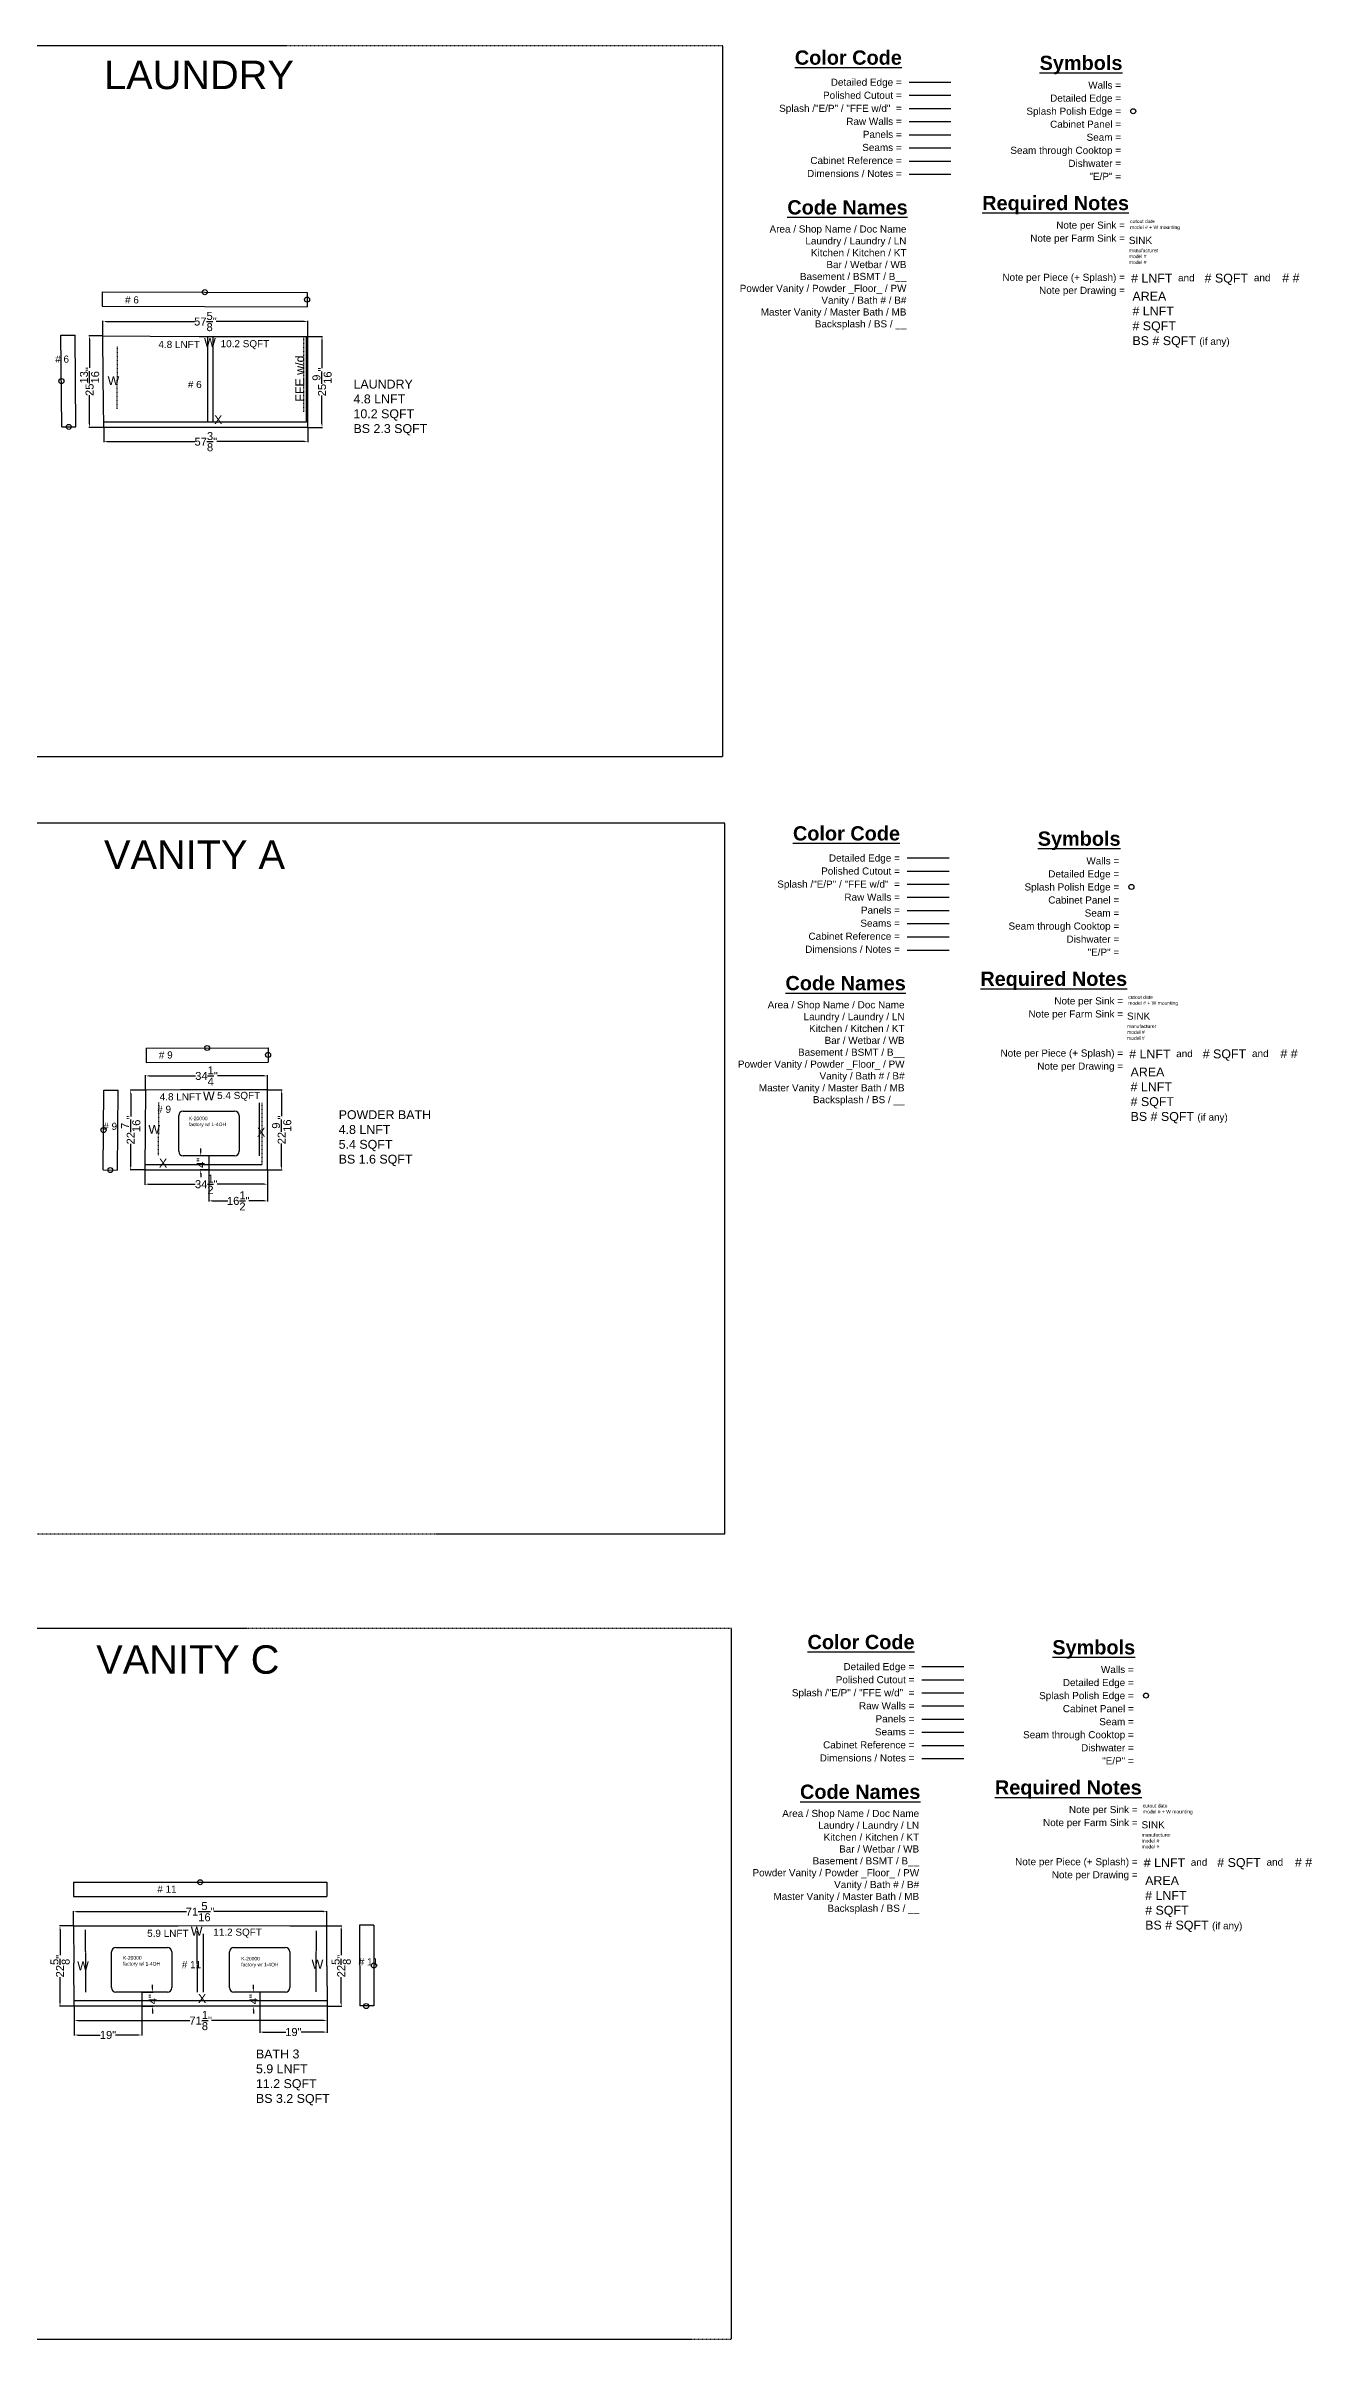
# Model space of a CAD drawing. Extents: x -347 to 953, y -714 to 758.
# Drawn here: x 4 to 361, y -714 to -69 of the extents above; entities that cross this region are included whole.
import ezdxf
from ezdxf.enums import TextEntityAlignment as Align

# ---------------------------------------------------------------- set-up
doc = ezdxf.new("R2010")
doc.units = 0
doc.header["$MEASUREMENT"] = 0
doc.linetypes.add('DASHED', pattern=[0.75, 0.5, -0.25])
doc.layers.get('0').update_dxf_attribs({"linetype": 'CONTINUOUS'})
doc.layers.get('Defpoints').update_dxf_attribs({"linetype": 'CONTINUOUS'})
for name, color, linetype in [('_CURVE', 7, 'CONTINUOUS'), ('BACK_SPLASH', 211, 'CONTINUOUS'), ('BLUE_BLUE', 5, 'CONTINUOUS'), ('GREEN_TEXT', 90, 'CONTINUOUS'), ('ORANGE_CABS', 30, 'DASHED'), ('ORCHID_FFE', 193, 'CONTINUOUS'), ('RED_WALL', 1, 'CONTINUOUS')]:
    doc.layers.add(name, color=color, linetype=linetype)
doc.layers.add('No Print', color=8, linetype='CONTINUOUS', plot=False)
doc.layers.add('Reference', color=7, linetype='CONTINUOUS', transparency=0.5)
doc.styles.add('Model Text', font='arial.ttf', dxfattribs={"height": 2})
doc.styles.get("Standard").update_dxf_attribs({"font": 'arial.ttf'})
doc.dimstyles.get("Standard").update_dxf_attribs({"dimtxt": 2.25, "dimasz": 1, "dimexe": 0.18, "dimexo": 0.0625, "dimgap": 0.09, "dimtad": 0, "dimdec": 4, "dimzin": 0, "dimdsep": 46, "dimlunit": 5, "dimtxsty": 'Standard', "dimcen": 1, "dimclrd": 3, "dimclre": 3, "dimadec": 0, "dimazin": 0, "dimtfac": 1, "dimtdec": 4, "dimtofl": 0, "dimtmove": 0, "dimatfit": 3, "dimfxl": 1, "dimtolj": 1, "dimtzin": 0, "dimarcsym": 0})

# ---------------------------------------------------------------- blocks, each defined once
blk = doc.blocks.new('*D136')
at = {"color": 3, "linetype": 'Continuous', "lineweight": -2, "transparency": 16777216}
for p, q in [((20.43, -150.36), (20.43, -146.25)), ((21.43, -146.43), (46.16, -146.43)), ((77.04, -146.43), (52.31, -146.43)), ((78.04, -150.55), (78.04, -146.25))]:
    blk.add_line(p, q, dxfattribs=at)
at = {"color": 3, "linetype": 'Continuous', "transparency": 16777216}
for points in [[(21.43, -146.26), (21.43, -146.59), (20.43, -146.43)], [(77.04, -146.26), (77.04, -146.59), (78.04, -146.43)]]:
    blk.add_solid(points, dxfattribs=at)
at = {"layer": 'Defpoints', "color": 0, "linetype": 'Continuous', "transparency": 16777216}
for p in [(78.04, -146.43), (20.43, -150.43), (78.04, -150.62)]:
    blk.add_point(p, dxfattribs=at)
at = {"color": 0, "linetype": 'Continuous', "transparency": 16777216, "insert": (49.24, -146.43), "char_height": 2.25, "attachment_point": 5}
blk.add_mtext('\\A1;57{\\H1x;\\S5/8;}"', dxfattribs=at)
blk = doc.blocks.new('*D137')
at = {"color": 3, "linetype": 'Continuous', "lineweight": -2, "transparency": 16777216}
for p, q in [((78.1, -150.62), (82.22, -150.62)), ((82.04, -151.62), (82.04, -159.56)), ((82.04, -175.21), (82.04, -167.27)), ((78.1, -176.21), (82.22, -176.21))]:
    blk.add_line(p, q, dxfattribs=at)
at = {"color": 3, "linetype": 'Continuous', "transparency": 16777216}
for points in [[(81.87, -151.62), (82.21, -151.62), (82.04, -150.62)], [(81.87, -175.21), (82.21, -175.21), (82.04, -176.21)]]:
    blk.add_solid(points, dxfattribs=at)
at = {"layer": 'Defpoints', "color": 0, "linetype": 'Continuous', "transparency": 16777216}
for p in [(78.04, -150.62), (78.04, -176.21), (82.04, -176.21)]:
    blk.add_point(p, dxfattribs=at)
at = {"color": 0, "linetype": 'Continuous', "transparency": 16777216, "insert": (82.04, -163.41), "char_height": 2.25, "attachment_point": 5, "rotation": 90}
blk.add_mtext('\\A1;25{\\H1x;\\S9/16;}"', dxfattribs=at)
blk = doc.blocks.new('*D138')
at = {"color": 3, "linetype": 'Continuous', "lineweight": -2, "transparency": 16777216}
for p, q in [((20.65, -176.27), (20.65, -180.39)), ((21.65, -180.21), (46.27, -180.21)), ((77.04, -180.21), (52.42, -180.21)), ((78.04, -176.27), (78.04, -180.39))]:
    blk.add_line(p, q, dxfattribs=at)
at = {"color": 3, "linetype": 'Continuous', "transparency": 16777216}
for points in [[(21.65, -180.04), (21.65, -180.38), (20.65, -180.21)], [(77.04, -180.04), (77.04, -180.38), (78.04, -180.21)]]:
    blk.add_solid(points, dxfattribs=at)
at = {"layer": 'Defpoints', "color": 0, "linetype": 'Continuous', "transparency": 16777216}
for p in [(20.65, -176.21), (20.65, -180.21), (78.04, -176.21)]:
    blk.add_point(p, dxfattribs=at)
at = {"color": 0, "linetype": 'Continuous', "transparency": 16777216, "insert": (49.35, -180.21), "char_height": 2.25, "attachment_point": 5}
blk.add_mtext('\\A1;57{\\H1x;\\S3/8;}"', dxfattribs=at)
blk = doc.blocks.new('*D139')
at = {"color": 3, "linetype": 'Continuous', "lineweight": -2, "transparency": 16777216}
for p, q in [((20.37, -150.43), (16.47, -150.43)), ((16.65, -151.43), (16.65, -159.46)), ((16.65, -175.21), (16.65, -167.18)), ((20.59, -176.21), (16.47, -176.21))]:
    blk.add_line(p, q, dxfattribs=at)
at = {"color": 3, "linetype": 'Continuous', "transparency": 16777216}
for points in [[(16.48, -151.43), (16.82, -151.43), (16.65, -150.43)], [(16.48, -175.21), (16.82, -175.21), (16.65, -176.21)]]:
    blk.add_solid(points, dxfattribs=at)
at = {"layer": 'Defpoints', "color": 0, "linetype": 'Continuous', "transparency": 16777216}
for p in [(16.65, -150.43), (20.43, -150.43), (20.65, -176.21)]:
    blk.add_point(p, dxfattribs=at)
at = {"color": 0, "linetype": 'Continuous', "transparency": 16777216, "insert": (16.65, -163.32), "char_height": 2.25, "attachment_point": 5, "rotation": 90}
blk.add_mtext('\\A1;25{\\H1x;\\S13/16;}"', dxfattribs=at)
blk = doc.blocks.new('*D148')
at = {"color": 3, "linetype": 'Continuous', "lineweight": -2, "transparency": 16777216}
for p, q in [((32.41, -362.51), (32.41, -358.39)), ((33.41, -358.57), (46.44, -358.57)), ((65.69, -358.57), (52.66, -358.57)), ((66.69, -362.4), (66.69, -358.39))]:
    blk.add_line(p, q, dxfattribs=at)
at = {"color": 3, "linetype": 'Continuous', "transparency": 16777216}
for points in [[(33.41, -358.4), (33.41, -358.73), (32.41, -358.57)], [(65.69, -358.4), (65.69, -358.73), (66.69, -358.57)]]:
    blk.add_solid(points, dxfattribs=at)
at = {"layer": 'Defpoints', "color": 0, "linetype": 'Continuous', "transparency": 16777216}
for p in [(66.69, -358.57), (32.41, -362.57), (66.69, -362.46)]:
    blk.add_point(p, dxfattribs=at)
at = {"color": 0, "linetype": 'Continuous', "transparency": 16777216, "insert": (49.55, -358.57), "char_height": 2.25, "attachment_point": 5}
blk.add_mtext('\\A1;34{\\H1x;\\S1/4;}"', dxfattribs=at)
blk = doc.blocks.new('*D149')
at = {"color": 3, "linetype": 'Continuous', "lineweight": -2, "transparency": 16777216}
for p, q in [((66.75, -362.46), (70.87, -362.46)), ((70.69, -363.46), (70.69, -369.88)), ((70.69, -384.02), (70.69, -377.59)), ((66.79, -385.02), (70.87, -385.02))]:
    blk.add_line(p, q, dxfattribs=at)
at = {"color": 3, "linetype": 'Continuous', "transparency": 16777216}
for points in [[(70.52, -363.46), (70.85, -363.46), (70.69, -362.46)], [(70.52, -384.02), (70.85, -384.02), (70.69, -385.02)]]:
    blk.add_solid(points, dxfattribs=at)
at = {"layer": 'Defpoints', "color": 0, "linetype": 'Continuous', "transparency": 16777216}
for p in [(66.69, -362.46), (66.73, -385.02), (70.69, -385.02)]:
    blk.add_point(p, dxfattribs=at)
at = {"color": 0, "linetype": 'Continuous', "transparency": 16777216, "insert": (70.69, -373.74), "char_height": 2.25, "attachment_point": 5, "rotation": 90}
blk.add_mtext('\\A1;22{\\H1x;\\S9/16;}"', dxfattribs=at)
blk = doc.blocks.new('*D150')
at = {"color": 3, "linetype": 'Continuous', "lineweight": -2, "transparency": 16777216}
for p, q in [((32.22, -385.08), (32.22, -389.2)), ((66.73, -385.08), (66.73, -389.2)), ((33.22, -389.02), (46.4, -389.02)), ((65.73, -389.02), (52.55, -389.02))]:
    blk.add_line(p, q, dxfattribs=at)
at = {"color": 3, "linetype": 'Continuous', "transparency": 16777216}
for points in [[(33.22, -388.85), (33.22, -389.18), (32.22, -389.02)], [(65.73, -388.85), (65.73, -389.18), (66.73, -389.02)]]:
    blk.add_solid(points, dxfattribs=at)
at = {"layer": 'Defpoints', "color": 0, "linetype": 'Continuous', "transparency": 16777216}
for p in [(32.22, -385.02), (66.73, -385.02), (32.22, -389.02)]:
    blk.add_point(p, dxfattribs=at)
at = {"color": 0, "linetype": 'Continuous', "transparency": 16777216, "insert": (49.48, -389.02), "char_height": 2.25, "attachment_point": 5}
blk.add_mtext('\\A1;34{\\H1x;\\S1/2;}"', dxfattribs=at)
blk = doc.blocks.new('*D151')
at = {"color": 3, "linetype": 'Continuous', "lineweight": -2, "transparency": 16777216}
for p, q in [((32.35, -362.57), (28.04, -362.57)), ((28.22, -363.57), (28.22, -369.94)), ((28.22, -384.02), (28.22, -377.65)), ((32.16, -385.02), (28.04, -385.02))]:
    blk.add_line(p, q, dxfattribs=at)
at = {"color": 3, "linetype": 'Continuous', "transparency": 16777216}
for points in [[(28.06, -363.57), (28.39, -363.57), (28.22, -362.57)], [(28.06, -384.02), (28.39, -384.02), (28.22, -385.02)]]:
    blk.add_solid(points, dxfattribs=at)
at = {"layer": 'Defpoints', "color": 0, "linetype": 'Continuous', "transparency": 16777216}
for p in [(28.22, -362.57), (32.41, -362.57), (32.22, -385.02)]:
    blk.add_point(p, dxfattribs=at)
at = {"color": 0, "linetype": 'Continuous', "transparency": 16777216, "insert": (28.22, -373.79), "char_height": 2.25, "attachment_point": 5, "rotation": 90}
blk.add_mtext('\\A1;22{\\H1x;\\S7/16;}"', dxfattribs=at)
blk = doc.blocks.new('*D156')
at = {"color": 3, "linetype": 'Continuous', "lineweight": -2, "transparency": 16777216}
for p, q in [((12.12, -597.52), (12.12, -593.4)), ((13.12, -593.58), (43.95, -593.58)), ((82.44, -593.58), (51.61, -593.58)), ((83.44, -597.48), (83.44, -593.4))]:
    blk.add_line(p, q, dxfattribs=at)
at = {"color": 3, "linetype": 'Continuous', "transparency": 16777216}
for points in [[(13.12, -593.41), (13.12, -593.75), (12.12, -593.58)], [(82.44, -593.41), (82.44, -593.75), (83.44, -593.58)]]:
    blk.add_solid(points, dxfattribs=at)
at = {"layer": 'Defpoints', "color": 0, "linetype": 'Continuous', "transparency": 16777216}
for p in [(12.12, -597.58), (83.44, -593.58), (83.44, -597.54)]:
    blk.add_point(p, dxfattribs=at)
at = {"color": 0, "linetype": 'Continuous', "transparency": 16777216, "insert": (47.78, -593.58), "char_height": 2.25, "attachment_point": 5}
blk.add_mtext('\\A1;71{\\H1x;\\S5/16;}"', dxfattribs=at)
blk = doc.blocks.new('*D157')
at = {"color": 3, "linetype": 'Continuous', "lineweight": -2, "transparency": 16777216}
for p, q in [((83.5, -597.54), (87.62, -597.54)), ((87.44, -598.54), (87.44, -605.77)), ((87.44, -619.2), (87.44, -611.97)), ((83.54, -620.2), (87.62, -620.2))]:
    blk.add_line(p, q, dxfattribs=at)
at = {"color": 3, "linetype": 'Continuous', "transparency": 16777216}
for points in [[(87.27, -598.54), (87.61, -598.54), (87.44, -597.54)], [(87.27, -619.2), (87.61, -619.2), (87.44, -620.2)]]:
    blk.add_solid(points, dxfattribs=at)
at = {"layer": 'Defpoints', "color": 0, "linetype": 'Continuous', "transparency": 16777216}
for p in [(83.44, -597.54), (83.48, -620.2), (87.44, -620.2)]:
    blk.add_point(p, dxfattribs=at)
at = {"color": 0, "linetype": 'Continuous', "transparency": 16777216, "insert": (87.44, -608.87), "char_height": 2.25, "attachment_point": 5, "rotation": 90}
blk.add_mtext('\\A1;22{\\H1x;\\S5/8;}"', dxfattribs=at)
blk = doc.blocks.new('*D158')
at = {"color": 3, "linetype": 'Continuous', "lineweight": -2, "transparency": 16777216}
for p, q in [((12.34, -620.26), (12.34, -624.38)), ((13.34, -624.2), (44.84, -624.2)), ((82.48, -624.2), (50.97, -624.2)), ((83.48, -620.26), (83.48, -624.38))]:
    blk.add_line(p, q, dxfattribs=at)
at = {"color": 3, "linetype": 'Continuous', "transparency": 16777216}
for points in [[(13.34, -624.03), (13.34, -624.36), (12.34, -624.2)], [(82.48, -624.03), (82.48, -624.36), (83.48, -624.2)]]:
    blk.add_solid(points, dxfattribs=at)
at = {"layer": 'Defpoints', "color": 0, "linetype": 'Continuous', "transparency": 16777216}
for p in [(12.34, -620.2), (12.34, -624.2), (83.48, -620.2)]:
    blk.add_point(p, dxfattribs=at)
at = {"color": 0, "linetype": 'Continuous', "transparency": 16777216, "insert": (47.91, -624.2), "char_height": 2.25, "attachment_point": 5}
blk.add_mtext('\\A1;71{\\H1x;\\S1/8;}"', dxfattribs=at)
blk = doc.blocks.new('*D159')
at = {"color": 3, "linetype": 'Continuous', "lineweight": -2, "transparency": 16777216}
for p, q in [((12.06, -597.58), (8.16, -597.58)), ((8.34, -598.58), (8.34, -605.79)), ((8.34, -619.2), (8.34, -611.99)), ((12.28, -620.2), (8.16, -620.2))]:
    blk.add_line(p, q, dxfattribs=at)
at = {"color": 3, "linetype": 'Continuous', "transparency": 16777216}
for points in [[(8.17, -598.58), (8.5, -598.58), (8.34, -597.58)], [(8.17, -619.2), (8.5, -619.2), (8.34, -620.2)]]:
    blk.add_solid(points, dxfattribs=at)
at = {"layer": 'Defpoints', "color": 0, "linetype": 'Continuous', "transparency": 16777216}
for p in [(8.34, -597.58), (12.12, -597.58), (12.34, -620.2)]:
    blk.add_point(p, dxfattribs=at)
at = {"color": 0, "linetype": 'Continuous', "transparency": 16777216, "insert": (8.34, -608.89), "char_height": 2.25, "attachment_point": 5, "rotation": 90}
blk.add_mtext('\\A1;22{\\H1x;\\S5/8;}"', dxfattribs=at)
blk = doc.blocks.new('*D176')
at = {"color": 3, "linetype": 'Continuous', "lineweight": -2, "transparency": 16777216}
for p, q in [((50.22, -381.08), (50.22, -393.89)), ((66.73, -385.08), (66.73, -393.89)), ((51.22, -393.71), (55.51, -393.71)), ((65.73, -393.71), (61.45, -393.71))]:
    blk.add_line(p, q, dxfattribs=at)
at = {"color": 3, "linetype": 'Continuous', "transparency": 16777216}
for points in [[(51.22, -393.54), (51.22, -393.88), (50.22, -393.71)], [(65.73, -393.54), (65.73, -393.88), (66.73, -393.71)]]:
    blk.add_solid(points, dxfattribs=at)
at = {"layer": 'Defpoints', "color": 0, "linetype": 'Continuous', "transparency": 16777216}
for p in [(50.22, -381.02), (66.73, -385.02), (66.73, -393.71)]:
    blk.add_point(p, dxfattribs=at)
at = {"color": 0, "linetype": 'Continuous', "transparency": 16777216, "insert": (58.48, -393.71), "char_height": 2.25, "attachment_point": 5}
blk.add_mtext('\\A1;16{\\H1x;\\S1/2;}"', dxfattribs=at)
blk = doc.blocks.new('*D177')
at = {"color": 3, "linetype": 'Continuous', "lineweight": -2, "transparency": 16777216}
for p, q in [((47.92, -380.02), (47.92, -379.02)), ((50.16, -381.02), (47.74, -381.02)), ((50.16, -385.02), (47.74, -385.02)), ((47.92, -386.02), (47.92, -387.02))]:
    blk.add_line(p, q, dxfattribs=at)
at = {"color": 3, "linetype": 'Continuous', "transparency": 16777216}
for points in [[(47.75, -380.02), (48.08, -380.02), (47.92, -381.02)], [(47.75, -386.02), (48.08, -386.02), (47.92, -385.02)]]:
    blk.add_solid(points, dxfattribs=at)
at = {"layer": 'Defpoints', "color": 0, "linetype": 'Continuous', "transparency": 16777216}
for p in [(47.92, -385.02), (50.22, -381.02), (50.22, -385.02)]:
    blk.add_point(p, dxfattribs=at)
at = {"color": 0, "linetype": 'Continuous', "transparency": 16777216, "insert": (47.92, -383.02), "char_height": 2.25, "attachment_point": 5, "rotation": 90}
blk.add_mtext('\\A1;4"', dxfattribs=at)
blk = doc.blocks.new('*D180')
at = {"color": 3, "linetype": 'Continuous', "lineweight": -2, "transparency": 16777216}
for p, q in [((31.33, -616.26), (31.33, -628.45)), ((12.34, -620.26), (12.34, -628.45)), ((13.34, -628.27), (19.68, -628.27)), ((30.33, -628.27), (23.98, -628.27))]:
    blk.add_line(p, q, dxfattribs=at)
at = {"color": 3, "linetype": 'Continuous', "transparency": 16777216}
for points in [[(13.34, -628.1), (13.34, -628.43), (12.34, -628.27)], [(30.33, -628.1), (30.33, -628.43), (31.33, -628.27)]]:
    blk.add_solid(points, dxfattribs=at)
at = {"layer": 'Defpoints', "color": 0, "linetype": 'Continuous', "transparency": 16777216}
for p in [(31.33, -616.2), (12.34, -620.2), (12.34, -628.27)]:
    blk.add_point(p, dxfattribs=at)
at = {"color": 0, "linetype": 'Continuous', "transparency": 16777216, "insert": (21.83, -628.27), "char_height": 2.25, "attachment_point": 5}
blk.add_mtext('\\A1;19"', dxfattribs=at)
blk = doc.blocks.new('*D181')
at = {"color": 3, "linetype": 'Continuous', "lineweight": -2, "transparency": 16777216}
for p, q in [((64.51, -616.26), (64.51, -627.63)), ((83.48, -620.26), (83.48, -627.63)), ((65.51, -627.45), (71.84, -627.45)), ((82.48, -627.45), (76.14, -627.45))]:
    blk.add_line(p, q, dxfattribs=at)
at = {"color": 3, "linetype": 'Continuous', "transparency": 16777216}
for points in [[(65.51, -627.28), (65.51, -627.62), (64.51, -627.45)], [(82.48, -627.28), (82.48, -627.62), (83.48, -627.45)]]:
    blk.add_solid(points, dxfattribs=at)
at = {"layer": 'Defpoints', "color": 0, "linetype": 'Continuous', "transparency": 16777216}
for p in [(64.51, -616.2), (83.48, -620.2), (83.48, -627.45)]:
    blk.add_point(p, dxfattribs=at)
at = {"color": 0, "linetype": 'Continuous', "transparency": 16777216, "insert": (73.99, -627.45), "char_height": 2.25, "attachment_point": 5}
blk.add_mtext('\\A1;19"', dxfattribs=at)
blk = doc.blocks.new('*D182')
at = {"color": 3, "linetype": 'Continuous', "lineweight": -2, "transparency": 16777216}
for p, q in [((64.45, -616.2), (62.55, -616.2)), ((62.73, -615.2), (62.73, -614.2)), ((64.45, -620.2), (62.55, -620.2)), ((62.73, -621.2), (62.73, -622.2))]:
    blk.add_line(p, q, dxfattribs=at)
at = {"color": 3, "linetype": 'Continuous', "transparency": 16777216}
for points in [[(62.56, -615.2), (62.89, -615.2), (62.73, -616.2)], [(62.56, -621.2), (62.89, -621.2), (62.73, -620.2)]]:
    blk.add_solid(points, dxfattribs=at)
at = {"layer": 'Defpoints', "color": 0, "linetype": 'Continuous', "transparency": 16777216}
for p in [(64.51, -616.2), (62.73, -620.2), (64.51, -620.2)]:
    blk.add_point(p, dxfattribs=at)
at = {"color": 0, "linetype": 'Continuous', "transparency": 16777216, "insert": (62.73, -618.2), "char_height": 2.25, "attachment_point": 5, "rotation": 90}
blk.add_mtext('\\A1;4"', dxfattribs=at)
blk = doc.blocks.new('*D183')
at = {"color": 3, "linetype": 'Continuous', "lineweight": -2, "transparency": 16777216}
for p, q in [((31.39, -616.2), (34.56, -616.2)), ((34.38, -615.2), (34.38, -614.2)), ((31.39, -620.2), (34.56, -620.2)), ((34.38, -621.2), (34.38, -622.2))]:
    blk.add_line(p, q, dxfattribs=at)
at = {"color": 3, "linetype": 'Continuous', "transparency": 16777216}
for points in [[(34.21, -615.2), (34.55, -615.2), (34.38, -616.2)], [(34.21, -621.2), (34.55, -621.2), (34.38, -620.2)]]:
    blk.add_solid(points, dxfattribs=at)
at = {"layer": 'Defpoints', "color": 0, "linetype": 'Continuous', "transparency": 16777216}
for p in [(31.33, -616.2), (34.38, -616.2), (31.33, -620.2)]:
    blk.add_point(p, dxfattribs=at)
at = {"color": 0, "linetype": 'Continuous', "transparency": 16777216, "insert": (34.38, -618.2), "char_height": 2.25, "attachment_point": 5, "rotation": 90}
blk.add_mtext('\\A1;4"', dxfattribs=at)

msp = doc.modelspace()

# ---------------------------------------------------------------- linework, layer by layer
at = {"color": 5, "linetype": 'Continuous'}
for p, q in [((247.215601, -79.09169), (258.967766, -79.09169)), ((246.690276, -297.24115), (258.442441, -297.24115)), ((250.792087, -524.631635), (262.544252, -524.631635))]:
    msp.add_line(p, q, dxfattribs=at)
at = {"color": 4, "linetype": 'Continuous'}
for p, q in [((247.215601, -82.815969), (258.967766, -82.815969)), ((246.690276, -300.965428), (258.442441, -300.965428)), ((250.792087, -528.355914), (262.544252, -528.355914))]:
    msp.add_line(p, q, dxfattribs=at)
at = {"color": 6, "linetype": 'Continuous'}
for p, q in [((247.215601, -86.540246), (258.967766, -86.540246)), ((246.690276, -304.689706), (258.442441, -304.689706)), ((250.792087, -532.080191), (262.544252, -532.080191))]:
    msp.add_line(p, q, dxfattribs=at)
at = {"color": 1, "linetype": 'Continuous'}
for p, q in [((247.215601, -90.184433), (258.967766, -90.184433)), ((246.690276, -308.333892), (258.442441, -308.333892)), ((250.792087, -535.724378), (262.544252, -535.724378))]:
    msp.add_line(p, q, dxfattribs=at)
at = {"color": 143, "linetype": 'Continuous', "true_color": 0x7aafdf}
for p, q in [((247.215601, -93.904628), (258.967766, -93.904628)), ((246.690276, -312.054087), (258.442441, -312.054087)), ((250.792087, -539.444573), (262.544252, -539.444573))]:
    msp.add_line(p, q, dxfattribs=at)
at = {"color": 30, "linetype": 'Continuous', "true_color": 0xf26722}
for p, q in [((247.215601, -97.598544), (258.967766, -97.598544)), ((246.690276, -315.748003), (258.442441, -315.748003)), ((250.792087, -543.138489), (262.544252, -543.138489))]:
    msp.add_line(p, q, dxfattribs=at)
at = {"color": 30, "linetype": 'Continuous', "true_color": 0xf8991e}
for p, q in [((247.215601, -101.343062), (258.967766, -101.343062)), ((246.690276, -319.492521), (258.442441, -319.492521)), ((250.792087, -546.883007), (262.544252, -546.883007))]:
    msp.add_line(p, q, dxfattribs=at)
at = {"color": 3, "linetype": 'Continuous'}
for p, q in [((247.215601, -105.011925), (258.967766, -105.011925)), ((246.690276, -323.161385), (258.442441, -323.161385)), ((250.792087, -550.55187), (262.544252, -550.55187))]:
    msp.add_line(p, q, dxfattribs=at)
for centre in [(310.255225, -87.286041), (49.050834, -138.174641), (77.849272, -140.269693), (8.721918, -163.174003), (10.831185, -176.048586), (309.7299, -305.435501), (49.730431, -350.719238), (66.875384, -352.664723), (20.589771, -373.793767), (22.496111, -385.03436), (313.831711, -532.825986), (47.774067, -585.299552), (96.646377, -608.712084), (94.492996, -620.123005)]:
    msp.add_circle(centre, 0.707983, dxfattribs=at)
at = {"layer": '_CURVE', "color": 4, "linetype": 'Continuous'}
for p, q in [((41.722331, -379.76541), (41.722331, -369.70291)), ((42.972331, -368.45291), (57.472331, -368.45291)), ((58.722331, -369.70291), (58.722331, -379.76541)), ((57.472331, -381.01541), (42.972331, -381.01541)), ((22.829158, -614.945864), (22.829158, -604.883364)), ((24.079158, -603.633364), (38.579158, -603.633364)), ((39.829158, -604.883364), (39.829158, -614.945864)), ((56.008063, -614.945864), (56.008063, -604.883364)), ((57.258063, -603.633364), (71.758063, -603.633364)), ((73.008063, -604.883364), (73.008063, -614.945864)), ((38.579158, -616.195864), (24.079158, -616.195864)), ((71.758063, -616.195864), (57.258063, -616.195864))]:
    msp.add_line(p, q, dxfattribs=at)
for centre, start, end in [((42.972331, -369.70291), 90, 180), ((57.472331, -369.70291), 0, 90), ((42.972331, -379.76541), 180, 270), ((57.472331, -379.76541), 270, 0), ((24.079158, -604.883364), 90, 180), ((38.579158, -604.883364), 0, 90), ((57.258063, -604.883364), 90, 180), ((71.758063, -604.883364), 0, 90), ((24.079158, -614.945864), 180, 270), ((38.579158, -614.945864), 270, 0), ((57.258063, -614.945864), 180, 270), ((71.758063, -614.945864), 270, 0)]:
    msp.add_arc(centre, 1.25, start, end, dxfattribs=at)
at = {"layer": 'BACK_SPLASH', "color": 211}
for p, q in [((20.245796, -138.079579), (20.232595, -142.079557)), ((20.245796, -138.079579), (77.855873, -138.269704)), ((77.855873, -138.269704), (77.842672, -142.269682)), ((20.232595, -142.079557), (77.842672, -142.269682)), ((8.612579, -150.282457), (12.612435, -150.248532)), ((8.831257, -176.065549), (8.612579, -150.282457)), ((12.831113, -176.031624), (12.612435, -150.248532)), ((8.831257, -176.065549), (12.831113, -176.031624)), ((32.591839, -350.773742), (66.869024, -350.664733)), ((32.591839, -350.773742), (32.60456, -354.773722)), ((32.60456, -354.773722), (66.881745, -354.664713)), ((66.869024, -350.664733), (66.881745, -354.664713)), ((20.496181, -385.017684), (20.683362, -362.56985)), ((20.683362, -362.56985), (24.683223, -362.603203)), ((24.496042, -385.051037), (24.683223, -362.603203)), ((20.496181, -385.017684), (24.496042, -385.051037)), ((12.113569, -585.31962), (83.434565, -585.279483)), ((12.113569, -585.31962), (12.11582, -589.31962)), ((83.434565, -585.279483), (83.436817, -589.279482)), ((12.11582, -589.31962), (83.436817, -589.279482)), ((96.626443, -597.384417), (92.62645, -597.391456)), ((92.62645, -597.391456), (92.666317, -620.046791)), ((96.626443, -597.384417), (96.66631, -620.039752)), ((96.66631, -620.039752), (92.666317, -620.046791))]:
    msp.add_line(p, q, dxfattribs=at)
at = {"layer": 'BLUE_BLUE', "color": 5}
for p, q in [((78.041648, -176.209757), (20.650249, -176.209757)), ((66.732058, -385.015411), (66.687403, -362.458568)), ((32.223037, -385.015411), (66.732058, -385.015411)), ((83.478927, -620.195863), (12.337517, -620.195863))]:
    msp.add_line(p, q, dxfattribs=at)
at = {"layer": 'No Print', "linetype": 'DASHED', "ltscale": 0.5}
for points in [[(-90.219854, -268.742404), (194.819558, -268.742404), (194.819558, -68.913496), (-90.219854, -68.913496)], [(-89.703891, -487.34288), (195.335521, -487.34288), (195.335521, -287.513971), (-89.703891, -287.513971)], [(-87.784368, -713.789716), (197.255044, -713.789716), (197.255044, -513.960808), (-87.784368, -513.960808)]]:
    msp.add_lwpolyline(points, close=True, dxfattribs=at)
at = {"layer": 'ORANGE_CABS', "color": 30, "linetype": 'DASHED', "ltscale": 0.5}
for p, q in [((24.430731, -171.015464), (24.507653, -153.320153)), ((49.916648, -174.709759), (49.916647, -150.616841)), ((51.416648, -174.709758), (51.416647, -150.616841)), ((76.919869, -171.84653), (76.919868, -150.621804)), ((77.666648, -174.709757), (77.666648, -150.618466)), ((77.666648, -174.709757), (20.634554, -174.709757)), ((36.045515, -366.021684), (35.970526, -381.01541)), ((64.474135, -381.01541), (64.444632, -366.11251)), ((65.229084, -383.515411), (65.194631, -366.111025)), ((32.229543, -383.515411), (65.229084, -383.515411)), ((15.647315, -616.195864), (15.510192, -598.692788)), ((47.011001, -616.195864), (46.925692, -599.041868)), ((48.736929, -616.195577), (48.674769, -599.727654)), ((80.388477, -599.014488), (80.27919, -616.196347)), ((83.470305, -618.695863), (12.320502, -618.695864))]:
    msp.add_line(p, q, dxfattribs=at)
at = {"layer": 'ORCHID_FFE', "color": 193}
msp.add_line((78.041648, -176.209757), (78.041648, -150.61679), dxfattribs=at)
at = {"layer": 'RED_WALL', "color": 1}
for p, q in [((20.431572, -150.426665), (33.662507, -150.578897)), ((20.503301, -162.165848), (20.431572, -150.426665)), ((33.662507, -150.578897), (47.505414, -150.60147)), ((47.505414, -150.60147), (65.579919, -150.672484)), ((65.579919, -150.672484), (78.041648, -150.61679)), ((20.650249, -176.209757), (20.503301, -162.165848)), ((32.410218, -362.567576), (32.273199, -373.450164)), ((42.234894, -362.461841), (32.410218, -362.567576)), ((53.361037, -362.49801), (42.234894, -362.461841)), ((66.687403, -362.458568), (53.361037, -362.49801)), ((32.273199, -373.450164), (32.223037, -385.015411)), ((50.222331, -381.01541), (50.222331, -385.01541)), ((12.118071, -597.580666), (25.478639, -597.564929)), ((12.118071, -597.580666), (12.200336, -608.101545)), ((25.478639, -597.564929), (41.557439, -597.546011)), ((41.557439, -597.546011), (56.076158, -597.495492)), ((56.076158, -597.495492), (73.002059, -597.556705)), ((73.002059, -597.556705), (83.439068, -597.540529)), ((83.413843, -608.861475), (83.439068, -597.540529)), ((12.337517, -620.195863), (12.200336, -608.101545)), ((83.413843, -608.861475), (83.478927, -620.195863)), ((31.329158, -616.195864), (31.329158, -620.195864)), ((64.508063, -616.195864), (64.508063, -620.195864))]:
    msp.add_line(p, q, dxfattribs=at)

# ---------------------------------------------------------------- texts
for s, p in [('# LNFT', (309.630087, -133.008006)), ('# SQFT', (330.305367, -132.975577)), ('# #', (352.157525, -132.893128)), ('# LNFT', (309.104762, -351.157466)), ('# SQFT', (329.780042, -351.125037)), ('# #', (351.6322, -351.042588)), ('# LNFT', (313.206573, -578.547951)), ('# SQFT', (333.881853, -578.515523)), ('# #', (355.734011, -578.433074))]:
    msp.add_text(s, height=2.5).set_placement(p, align=Align.TOP_LEFT)
at = {"linetype": 'Continuous', "attachment_point": 1, "style": 'Model Text'}
for s, width, insert, char_height in [('LAUNDRY', 134.25107034, (20.738511, -73.07744), 8), ('cutout date\\Pmodel # + W mounting', 29.66556514, (309.374161, -117.75515), 1), ('{\\H2x;\\C3;SINK\\P\\H0.5x;manufacturer\\Pmodel #\\Pmodel #}', 29.66556514, (309.011823, -122.608211), 1), ('{\\C3;AREA\\P}# LNFT\\P# SQFT{\\C3;\\P\\C6;BS # SQFT}', 29.66556514, (310.020278, -138.063124), 2.5), ('{\\C3;LAUNDRY\\P}4.8 LNFT\\P10.2 SQFT{\\C3;\\P\\C6;BS 2.3 SQFT}', 29.66556514, (90.897788, -162.781406), 2.5), ('VANITY A', 134.25107034, (20.72368, -292.340614), 8), ('{\\H2x;\\C3;SINK\\P\\H0.5x;manufacturer\\Pmodel #\\Pmodel #}', 29.66556514, (308.486498, -340.757671), 1), ('cutout date\\Pmodel # + W mounting', 29.66556514, (308.848836, -335.904609), 1), ('{\\C3;AREA\\P}# LNFT\\P# SQFT{\\C3;\\P\\C6;BS # SQFT}', 29.66556514, (309.494953, -356.212584), 2.5), ('K-20000\\Pfactory w/ 1-4OH', 22.67607236, (44.56508, -370.02373), 1), ('{\\C3;POWDER BATH\\P}4.8 LNFT\\P5.4 SQFT{\\C3;\\P\\C6;BS 1.6 SQFT}', 29.66556514, (86.728284, -368.222095), 2.5), ('VANITY C', 134.25107034, (18.530529, -518.684007), 8), ('cutout date\\Pmodel # + W mounting', 29.66556514, (312.950647, -563.295095), 1), ('{\\H2x;\\C3;SINK\\P\\H0.5x;manufacturer\\Pmodel #\\Pmodel #}', 29.66556514, (312.588309, -568.148157), 1), ('{\\C3;AREA\\P}# LNFT\\P# SQFT{\\C3;\\P\\C6;BS # SQFT}', 29.66556514, (313.596764, -583.603069), 2.5), ('K-20000\\Pfactory w/ 1-4OH', 22.67607236, (26.024969, -606.067751), 1), ('K-20000\\Pfactory w/ 1-4OH', 22.67607236, (59.30978, -606.2978), 1), ('{\\C3;BATH 3\\P}5.9 LNFT\\P11.2 SQFT{\\C3;\\P\\C6;BS 3.2 SQFT}', 29.66556514, (63.460224, -632.355949), 2.5)]:
    msp.add_mtext_dynamic_manual_height_columns(s, width=width, gutter_width=10, heights=[0], dxfattribs=dict(at, insert=insert, char_height=char_height))
at = {"linetype": 'Continuous', "char_height": 2, "attachment_point": 5, "style": 'Model Text'}
for s, insert in [('# 6', (28.579065, -140.354673)), ('4.8 LNFT', (41.840914, -152.887719)), ('10.2 SQFT', (60.354093, -152.937714)), ('# 6', (8.93195, -156.999501)), ('# 6', (46.25763, -164.158849)), ('# 9', (38.09283, -352.685387)), ('# 9', (37.639113, -367.968248)), ('4.8 LNFT', (42.211801, -364.438006)), ('5.4 SQFT', (58.592529, -364.331275)), ('# 9', (22.456074, -372.75966)), ('# 11', (38.42498, -587.227577)), ('5.9 LNFT', (38.669682, -599.689211)), ('11.2 SQFT', (58.296692, -599.615328)), ('# 11', (45.331925, -608.476938)), ('# 11', (95.094541, -607.685017))]:
    msp.add_mtext(s, dxfattribs=dict(at, insert=insert))
at = {"layer": 'GREEN_TEXT', "color": 90}
for s, p in [('W', (48.870791, -151.090497)), ('W', (21.726757, -161.821195)), ('X', (51.683626, -172.789922)), ('W', (48.555932, -362.966059)), ('W', (33.206996, -372.333522)), ('X', (63.772692, -373.158342)), ('X', (36.182264, -381.845431)), ('W', (45.139894, -597.814078)), ('W', (13.166105, -607.535724)), ('W', (79.120589, -607.127065)), ('X', (47.149949, -616.759917))]:
    msp.add_text(s, height=2.5, dxfattribs=at).set_placement(p, align=Align.TOP_LEFT)
msp.add_text('FFE w/d', height=2.5, rotation=90, dxfattribs=at).set_placement((74.554822, -168.989431), align=Align.TOP_LEFT)
at = {"layer": 'Reference', "linetype": 'Continuous', "attachment_point": 1, "style": 'Model Text'}
for s, width, insert, char_height in [('{\\fArial|b1|i0|c0|p34;\\LColor Code}', 68.7490007, (215.04769, -70.209528), 4), ('{\\fArial|b1|i0|c0|p34;\\LSymbols}', 23.14391461, (283.90901, -71.691395), 4), ('{\\fArial|b1|i0|c0|p34;\\LCode Names}', 49.99480422, (212.934431, -112.318372), 4), ('{\\fArial|b1|i0|c0|p34;\\LRequired Notes}', 57.24687467, (267.756093, -111.096013), 4), ('\\pxqr;{\\C2;Area / Shop Name / Doc Name\\P}Laundry / Laundry / LN\\PKitchen / Kitchen / KT\\PBar / Wetbar / WB\\PBasement / BSMT / B__\\PPowder Vanity / Powder _Floor_ / PW\\PVanity / Bath # / B#\\PMaster Vanity / Master Bath / MB\\PBacksplash / BS / __\\P\\P ', 71.98762307, (174.453216, -119.414262), 2), ('and', 4.49726622, (322.846057, -133.134983), 2), ('and', 4.49726622, (344.179655, -133.09721), 2), ('(if any)', 12.21136784, (328.824662, -151.000753), 2), ('{\\fArial|b1|i0|c0|p34;\\LColor Code}', 68.7490007, (214.522365, -288.358988), 4), ('{\\fArial|b1|i0|c0|p34;\\LSymbols}', 23.14391461, (283.383685, -289.840855), 4), ('{\\fArial|b1|i0|c0|p34;\\LCode Names}', 49.99480422, (212.409106, -330.467832), 4), ('{\\fArial|b1|i0|c0|p34;\\LRequired Notes}', 57.24687467, (267.230768, -329.245473), 4), ('\\pxqr;{\\C2;Area / Shop Name / Doc Name\\P}Laundry / Laundry / LN\\PKitchen / Kitchen / KT\\PBar / Wetbar / WB\\PBasement / BSMT / B__\\PPowder Vanity / Powder _Floor_ / PW\\PVanity / Bath # / B#\\PMaster Vanity / Master Bath / MB\\PBacksplash / BS / __\\P\\P ', 71.98762307, (173.927891, -337.563721), 2), ('and', 4.49726622, (322.320732, -351.284442), 2), ('and', 4.49726622, (343.65433, -351.246669), 2), ('(if any)', 12.21136784, (328.299337, -369.150213), 2), ('{\\fArial|b1|i0|c0|p34;\\LColor Code}', 68.7490007, (218.624176, -515.749473), 4), ('{\\fArial|b1|i0|c0|p34;\\LSymbols}', 23.14391461, (287.485496, -517.23134), 4), ('{\\fArial|b1|i0|c0|p34;\\LCode Names}', 49.99480422, (216.510917, -557.858317), 4), ('{\\fArial|b1|i0|c0|p34;\\LRequired Notes}', 57.24687467, (271.332579, -556.635959), 4), ('\\pxqr;{\\C2;Area / Shop Name / Doc Name\\P}Laundry / Laundry / LN\\PKitchen / Kitchen / KT\\PBar / Wetbar / WB\\PBasement / BSMT / B__\\PPowder Vanity / Powder _Floor_ / PW\\PVanity / Bath # / B#\\PMaster Vanity / Master Bath / MB\\PBacksplash / BS / __\\P\\P ', 71.98762307, (178.029702, -564.954207), 2), ('and', 4.49726622, (326.422543, -578.674928), 2), ('and', 4.49726622, (347.756141, -578.637155), 2), ('(if any)', 12.21136784, (332.401148, -596.540698), 2)]:
    msp.add_mtext_dynamic_manual_height_columns(s, width=width, gutter_width=10, heights=[0], dxfattribs=dict(at, insert=insert, char_height=char_height))
at = {"layer": 'Reference', "linetype": 'Continuous', "char_height": 2, "attachment_point": 1, "line_spacing_factor": 1.1, "style": 'Model Text'}
for s, insert in [('\\pxqr;Detailed Edge =\\PPolished Cutout = \\PSplash /"E/P" / "FFE w/d"  =\\PRaw Walls = \\PPanels = \\PSeams =\\PCabinet Reference =\\PDimensions / Notes =    ', (204.115158, -78.136267)), ('\\pxqr;Walls = \\PDetailed Edge =\\PSplash Polish Edge =\\PCabinet Panel = \\PSeam = \\PSeam through Cooktop =\\PDishwater = ^J"E/P" =  \\P ', (265.820758, -78.944171)), ('\\pxqr;Note per Sink = \\PNote per Farm Sink =\\P\\P\\PNote per Piece (+ Splash) = \\PNote per Drawing = ', (266.908056, -118.322856)), ('\\pxqr;Detailed Edge =\\PPolished Cutout = \\PSplash /"E/P" / "FFE w/d"  =\\PRaw Walls = \\PPanels = \\PSeams =\\PCabinet Reference =\\PDimensions / Notes =    ', (203.589833, -296.285726)), ('\\pxqr;Walls = \\PDetailed Edge =\\PSplash Polish Edge =\\PCabinet Panel = \\PSeam = \\PSeam through Cooktop =\\PDishwater = ^J"E/P" =  \\P ', (265.295433, -297.093631)), ('\\pxqr;Note per Sink = \\PNote per Farm Sink =\\P\\P\\PNote per Piece (+ Splash) = \\PNote per Drawing = ', (266.382731, -336.472316)), ('\\pxqr;Detailed Edge =\\PPolished Cutout = \\PSplash /"E/P" / "FFE w/d"  =\\PRaw Walls = \\PPanels = \\PSeams =\\PCabinet Reference =\\PDimensions / Notes =    ', (207.691644, -523.676212)), ('\\pxqr;Walls = \\PDetailed Edge =\\PSplash Polish Edge =\\PCabinet Panel = \\PSeam = \\PSeam through Cooktop =\\PDishwater = ^J"E/P" =  \\P ', (269.397244, -524.484116)), ('\\pxqr;Note per Sink = \\PNote per Farm Sink =\\P\\P\\PNote per Piece (+ Splash) = \\PNote per Drawing = ', (270.484542, -563.862801))]:
    msp.add_mtext_dynamic_manual_height_columns(s, width=40.99871959, gutter_width=10, heights=[0], dxfattribs=dict(at, insert=insert))

# ---------------------------------------------------------------- dimensions: what is measured, and where the dimension line sits
at = {"linetype": 'Continuous'}
for base, p1, p2, picture, middle in [((78.041648, -146.426687), (20.431572, -150.426665), (78.041648, -150.61679), '*D136', (49.23661, -146.426687)), ((20.650249, -180.209757), (78.041648, -176.209757), (20.650249, -176.209757), '*D138', (49.345949, -180.209757)), ((66.687403, -358.567597), (32.410218, -362.567576), (66.687403, -362.458568), '*D148', (49.548811, -358.567597)), ((32.223037, -389.015411), (66.732058, -385.015411), (32.223037, -385.015411), '*D150', (49.477548, -389.015411)), ((66.732058, -393.711199), (50.222331, -381.01541), (66.732058, -385.015411), '*D176', (58.477194, -393.711199)), ((83.439068, -593.580667), (12.118071, -597.580666), (83.439068, -597.540529), '*D156', (47.778569, -593.580667)), ((12.337517, -628.267148), (31.329158, -616.195864), (12.337517, -620.195863), '*D180', (21.833337, -628.267148)), ((83.478927, -627.449069), (64.508063, -616.195864), (83.478927, -620.195863), '*D181', (73.993495, -627.449069)), ((12.337517, -624.195863), (83.478927, -620.195863), (12.337517, -620.195863), '*D158', (47.908222, -624.195863))]:
    dim = msp.add_linear_dim(base=base, p1=p1, p2=p2, dimstyle='Standard', override={"dimpost": '"'}, dxfattribs=at)
    dim.commit()
    dim.dimension.update_dxf_attribs({"geometry": picture, "text_midpoint": middle})
for base, p1, p2, picture, middle in [((16.650393, -150.426665), (20.650249, -176.209757), (20.431572, -150.426665), '*D139', (16.650393, -163.318211)), ((82.041648, -176.209757), (78.041648, -150.61679), (78.041648, -176.209757), '*D137', (82.041648, -163.413273)), ((28.223176, -362.567576), (32.223037, -385.015411), (32.410218, -362.567576), '*D151', (28.223176, -373.791493)), ((70.687403, -385.015411), (66.687403, -362.458568), (66.732058, -385.015411), '*D149', (70.687403, -373.736989)), ((47.918179, -385.015411), (50.222331, -381.01541), (50.222331, -385.015411), '*D177', (47.918179, -383.015411)), ((8.337704, -597.580666), (12.337517, -620.195863), (12.118071, -597.580666), '*D159', (8.337704, -608.888265)), ((87.439061, -620.195863), (83.439068, -597.540529), (83.478927, -620.195863), '*D157', (87.439061, -608.868196)), ((34.380767, -616.195864), (31.329158, -620.195863), (31.329158, -616.195864), '*D183', (34.380767, -618.195864)), ((62.726439, -620.195864), (64.508063, -616.195864), (64.508063, -620.195864), '*D182', (62.726439, -618.195864))]:
    dim = msp.add_linear_dim(base=base, p1=p1, p2=p2, angle=90, dimstyle='Standard', override={"dimpost": '"'}, dxfattribs=at)
    dim.commit()
    dim.dimension.update_dxf_attribs({"geometry": picture, "text_midpoint": middle})

doc.saveas('drawing.dxf')
